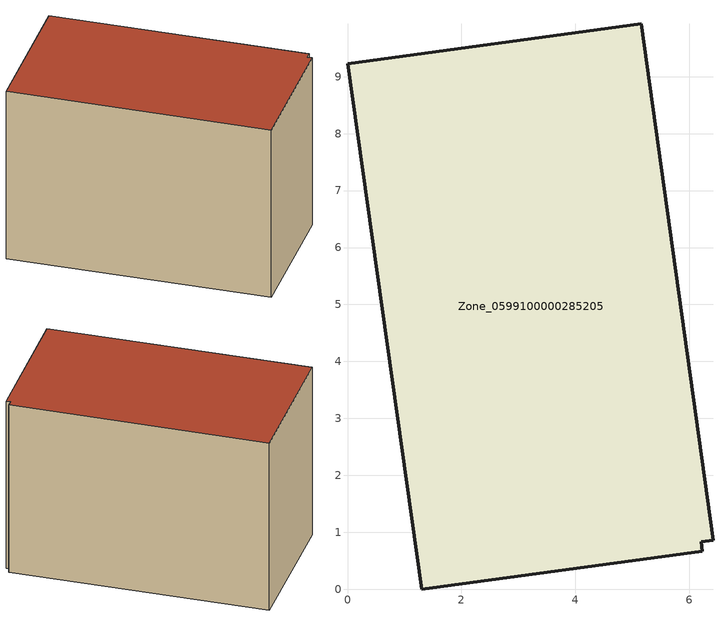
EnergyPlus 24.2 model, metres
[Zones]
Zone_0599100000285205
 floor ground (C_G): 6.42,0.86 6.21,0.83 6.23,0.67 1.3,0 0,9.23 5.16,9.93 z0
 wall outside (C_F): 6.42,0.86 5.16,9.93 0,9.23 1.3,0 6.23,0.67 6.21,0.83 6.42,0.86 z0:6.58
 roof outside (C_R): 6.21,0.83 6.42,0.86 5.16,9.93 0,9.23 1.3,0 6.23,0.67 z6.58
[BUILDING]
Pand.0599100000285205: North Axis=0; Terrain=City; Loads Convergence Tolerance Value=0.04; Temperature Convergence Tolerance Value=0.4; Solar Distribution=FullExterior; Maximum Number of Warmup Days=25; Minimum Number of Warmup Days=1
[Site:Location]
Rotterdam.The.Hague.AP_ZH_NLD Design_Conditions: Latitude=51.96; Longitude=4.45; Time Zone=1; Elevation=-4.5
[SITE:GROUNDTEMPERATURE:BUILDINGSURFACE]
18, 18, 18, 18, 18, 18, 18, 18, 18, 18, 18, 18
[MATERIAL] Thermal Absorptance=0.9; Solar Absorptance=0.7; Visible Absorptance=0.7
Name | Roughness | Thickness | Conductivity | Density | Specific Heat
G.TC.1946 | MediumSmooth | 0.15 | 1 | 540 | 1210
F.TC.1946 | Rough | 0.3 | 0.857143 | 1920 | 840
R.TC.1946 | MediumRough | 0.2 | 0.909091 | 1500 | 1000
[CONSTRUCTION]
C_G: G.TC.1946
C_F: F.TC.1946
C_R: R.TC.1946
[ZONE]
Zone_0599100000285205: Type=1; Multiplier=1; Ceiling Height=Autocalculate; Volume=Autocalculate; Floor Area=autocalculate; Part of Total Floor Area=Yes
[ZONEINFILTRATION:DESIGNFLOWRATE]
Infil_Zone_0599100000285205: Zone or ZoneList or Space or SpaceList=Zone_0599100000285205; Schedule=AlwaysOn; Design Flow Rate Calculation Method=Flow/Area; Flow Rate per Floor Area=0.003; Constant Term Coefficient=1; Temperature Term Coefficient=0; Velocity Term Coefficient=0; Velocity Squared Term Coefficient=0
[HVACTEMPLATE:ZONE:IDEALLOADSAIRSYSTEM]
Zone_0599100000285205: Maximum Heating Supply Air Temperature=50; Minimum Cooling Supply Air Temperature=13; Maximum Heating Supply Air Humidity Ratio=0.0156; Minimum Cooling Supply Air Humidity Ratio=0.0077; Heating Limit=NoLimit; Cooling Limit=NoLimit; Dehumidification Control Type=ConstantSensibleHeatRatio; Cooling Sensible Heat Ratio=0.7; Dehumidification Setpoint=60; Humidification Control Type=None; Humidification Setpoint=30; Outdoor Air Method=None; Outdoor Air Flow Rate per Person=0.00944; Outdoor Air Flow Rate per Zone Floor Area=0; Outdoor Air Flow Rate per Zone=0; Demand Controlled Ventilation Type=None; Outdoor Air Economizer Type=NoEconomizer; Heat Recovery Type=None; Sensible Heat Recovery Effectiveness=0.7; Latent Heat Recovery Effectiveness=0.65
[ZONECONTROL:THERMOSTAT]
ThermostatControl_Zone_0599100000285205: Zone or ZoneList=Zone_0599100000285205; Control Type Schedule=DualSetpointControlType; Control 1=Thermostat_Zone_0599100000285205; Temperature Difference Between Cutout And Setpoint=0
[THERMOSTATSETPOINT:DUALSETPOINT]
Thermostat_Zone_0599100000285205: Heating Setpoint Temperature Schedule=HeatingSetpoint_Zone_0599100000285205; Cooling Setpoint Temperature Schedule=CoolingSetpoint_Zone_0599100000285205
[SCHEDULE:COMPACT]
HeatingSetpoint_Zone_0599100000285205: Through: 12/31, For: AllDays, Until: 24:00, 21
CoolingSetpoint_Zone_0599100000285205: Through: 12/31, For: AllDays, Until: 24:00, 24
DualSetpointControlType: Through: 12/31, For: AllDays, Until: 24:00, 4
AlwaysOn: Through: 12/31, For: AllDays, Until: 24:00, 1
